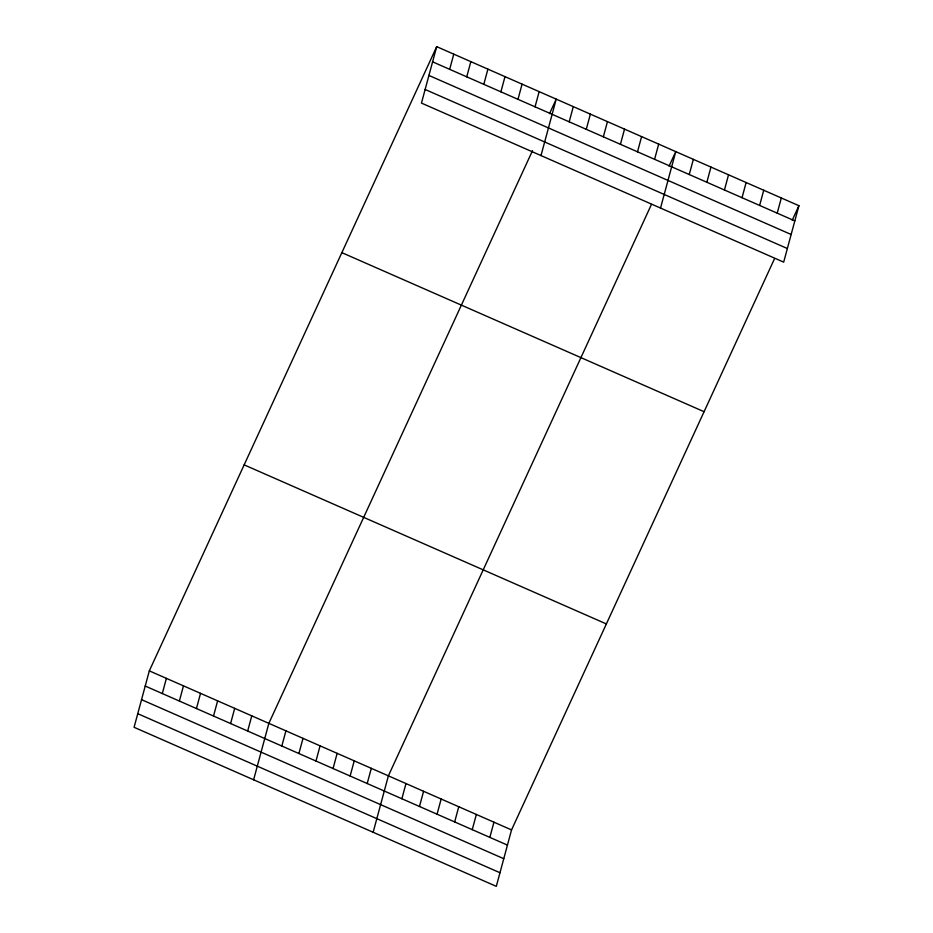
<?xml version="1.0" encoding="UTF-8"?>
<svg xmlns="http://www.w3.org/2000/svg" width="933" height="933" viewBox="0 0 933 933"><rect width="100%" height="100%" fill="white"/><g stroke="black" fill="none" stroke-linecap="round" stroke-linejoin="round"><path stroke-width="1.4" d="M436.691 46.65L421.459 103.085L783.685 262.138L798.916 205.703L436.691 46.65L149.315 670.862L134.084 727.297L496.309 886.35L511.541 829.915L774.6 258.523M162.295 693.546L166.389 678.361M179.369 701.045L183.463 685.86M196.443 708.544L200.537 693.359M213.517 716.043L217.622 700.858M230.603 723.541L234.696 708.357M247.677 731.04L251.77 715.856M253.624 779.778L268.844 723.343L532.51 150.633M449.671 69.334L453.765 54.149M281.824 746.027L285.93 730.842M466.745 76.833L470.838 61.648M298.898 753.526L303.003 738.341M483.819 84.332L487.912 69.147M315.984 761.025L320.077 745.84M500.893 91.831L504.998 76.646M333.058 768.524L337.151 753.339M517.978 99.33L522.072 84.145M350.132 776.023L354.225 760.838M535.052 106.828L539.146 91.644M367.205 783.522L371.311 768.337M541 155.578L556.22 99.143L549.537 113.663M373.153 832.271L388.385 775.836L651.444 204.444M569.2 121.826L573.294 106.642M401.878 798.753L405.972 783.568M586.274 129.325L590.379 114.141M419.477 806.474L423.57 791.289M603.359 136.813L607.453 121.628M437.064 814.194L441.157 799.01M620.433 144.312L624.527 129.127M454.663 821.926L458.756 806.742M637.507 151.811L641.601 136.626M472.25 829.647L476.355 814.462M654.581 159.31L658.686 144.125M489.848 837.379L493.942 822.195M660.529 208.059L675.76 151.624L669.066 166.156M689.254 174.541L693.347 159.356M706.852 182.262L710.946 167.077M724.44 189.994L728.533 174.809M742.038 197.714L746.132 182.53M759.625 205.435L763.73 190.25M777.224 213.167L781.318 197.983M792.222 220.235L798.916 205.703M432.597 61.835L794.811 220.888M428.923 75.445L791.149 234.498M425.133 89.475L787.359 248.528M341.851 252.645L704.077 411.698M244.143 464.867L606.368 623.932M149.315 670.862L511.541 829.915M145.221 686.047L507.435 845.1M141.548 699.657L503.773 858.71M137.757 713.687L499.983 872.74"/></g></svg>
